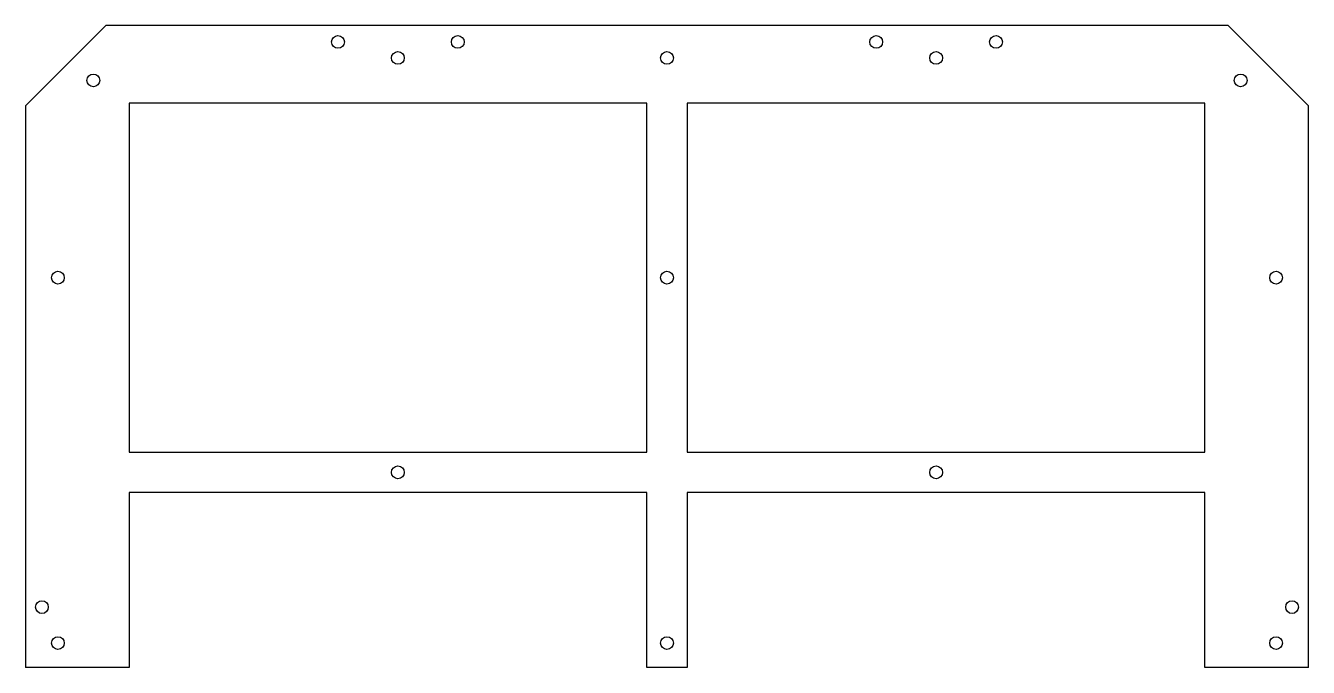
# Model space of a CAD drawing. Header units: millimetres. Extents: x -26 to 295, y 141 to 302.
import ezdxf

# ---------------------------------------------------------------- set-up
doc = ezdxf.new("R2010")
doc.units = ezdxf.units.MM

msp = doc.modelspace()

# ---------------------------------------------------------------- linework, layer by layer
at = {"color": 7, "linetype": 'Continuous', "lineweight": 25}
for p, q in [((-5.77, 301.8), (-25.82, 281.75)), ((275.29, 301.8), (-5.77, 301.8)), ((295.34, 281.75), (275.29, 301.8)), ((-25.82, 281.75), (-25.82, 141.14)), ((129.68, 282.36), (0.08, 282.36)), ((0.08, 282.36), (0.08, 195.04)), ((129.68, 195.04), (129.68, 282.36)), ((139.84, 282.36), (139.84, 195.04)), ((269.44, 282.36), (139.84, 282.36)), ((269.44, 195.04), (269.44, 282.36)), ((295.34, 141.14), (295.34, 281.75)), ((0.08, 195.04), (129.68, 195.04)), ((139.84, 195.04), (269.44, 195.04)), ((0.08, 184.88), (0.08, 141.14)), ((129.68, 184.88), (0.08, 184.88)), ((129.68, 141.14), (129.68, 184.88)), ((139.84, 184.88), (139.84, 141.14)), ((269.44, 184.88), (139.84, 184.88)), ((269.44, 141.14), (269.44, 184.88)), ((0.08, 141.14), (-25.82, 141.14)), ((139.84, 141.14), (129.68, 141.14)), ((295.34, 141.14), (269.44, 141.14))]:
    msp.add_line(p, q, dxfattribs=at)
for centre in [(52.38, 297.72), (82.38, 297.72), (187.14, 297.72), (217.14, 297.72), (67.38, 293.72), (134.76, 293.72), (202.14, 293.72), (-8.87, 288.08), (278.39, 288.08), (-17.74, 238.7), (134.76, 238.7), (287.26, 238.7), (67.38, 189.96), (202.14, 189.96), (-21.74, 156.22), (291.26, 156.22), (-17.74, 147.22), (134.76, 147.22), (287.26, 147.22)]:
    msp.add_circle(centre, 1.6, dxfattribs=at)

doc.saveas('drawing.dxf')
